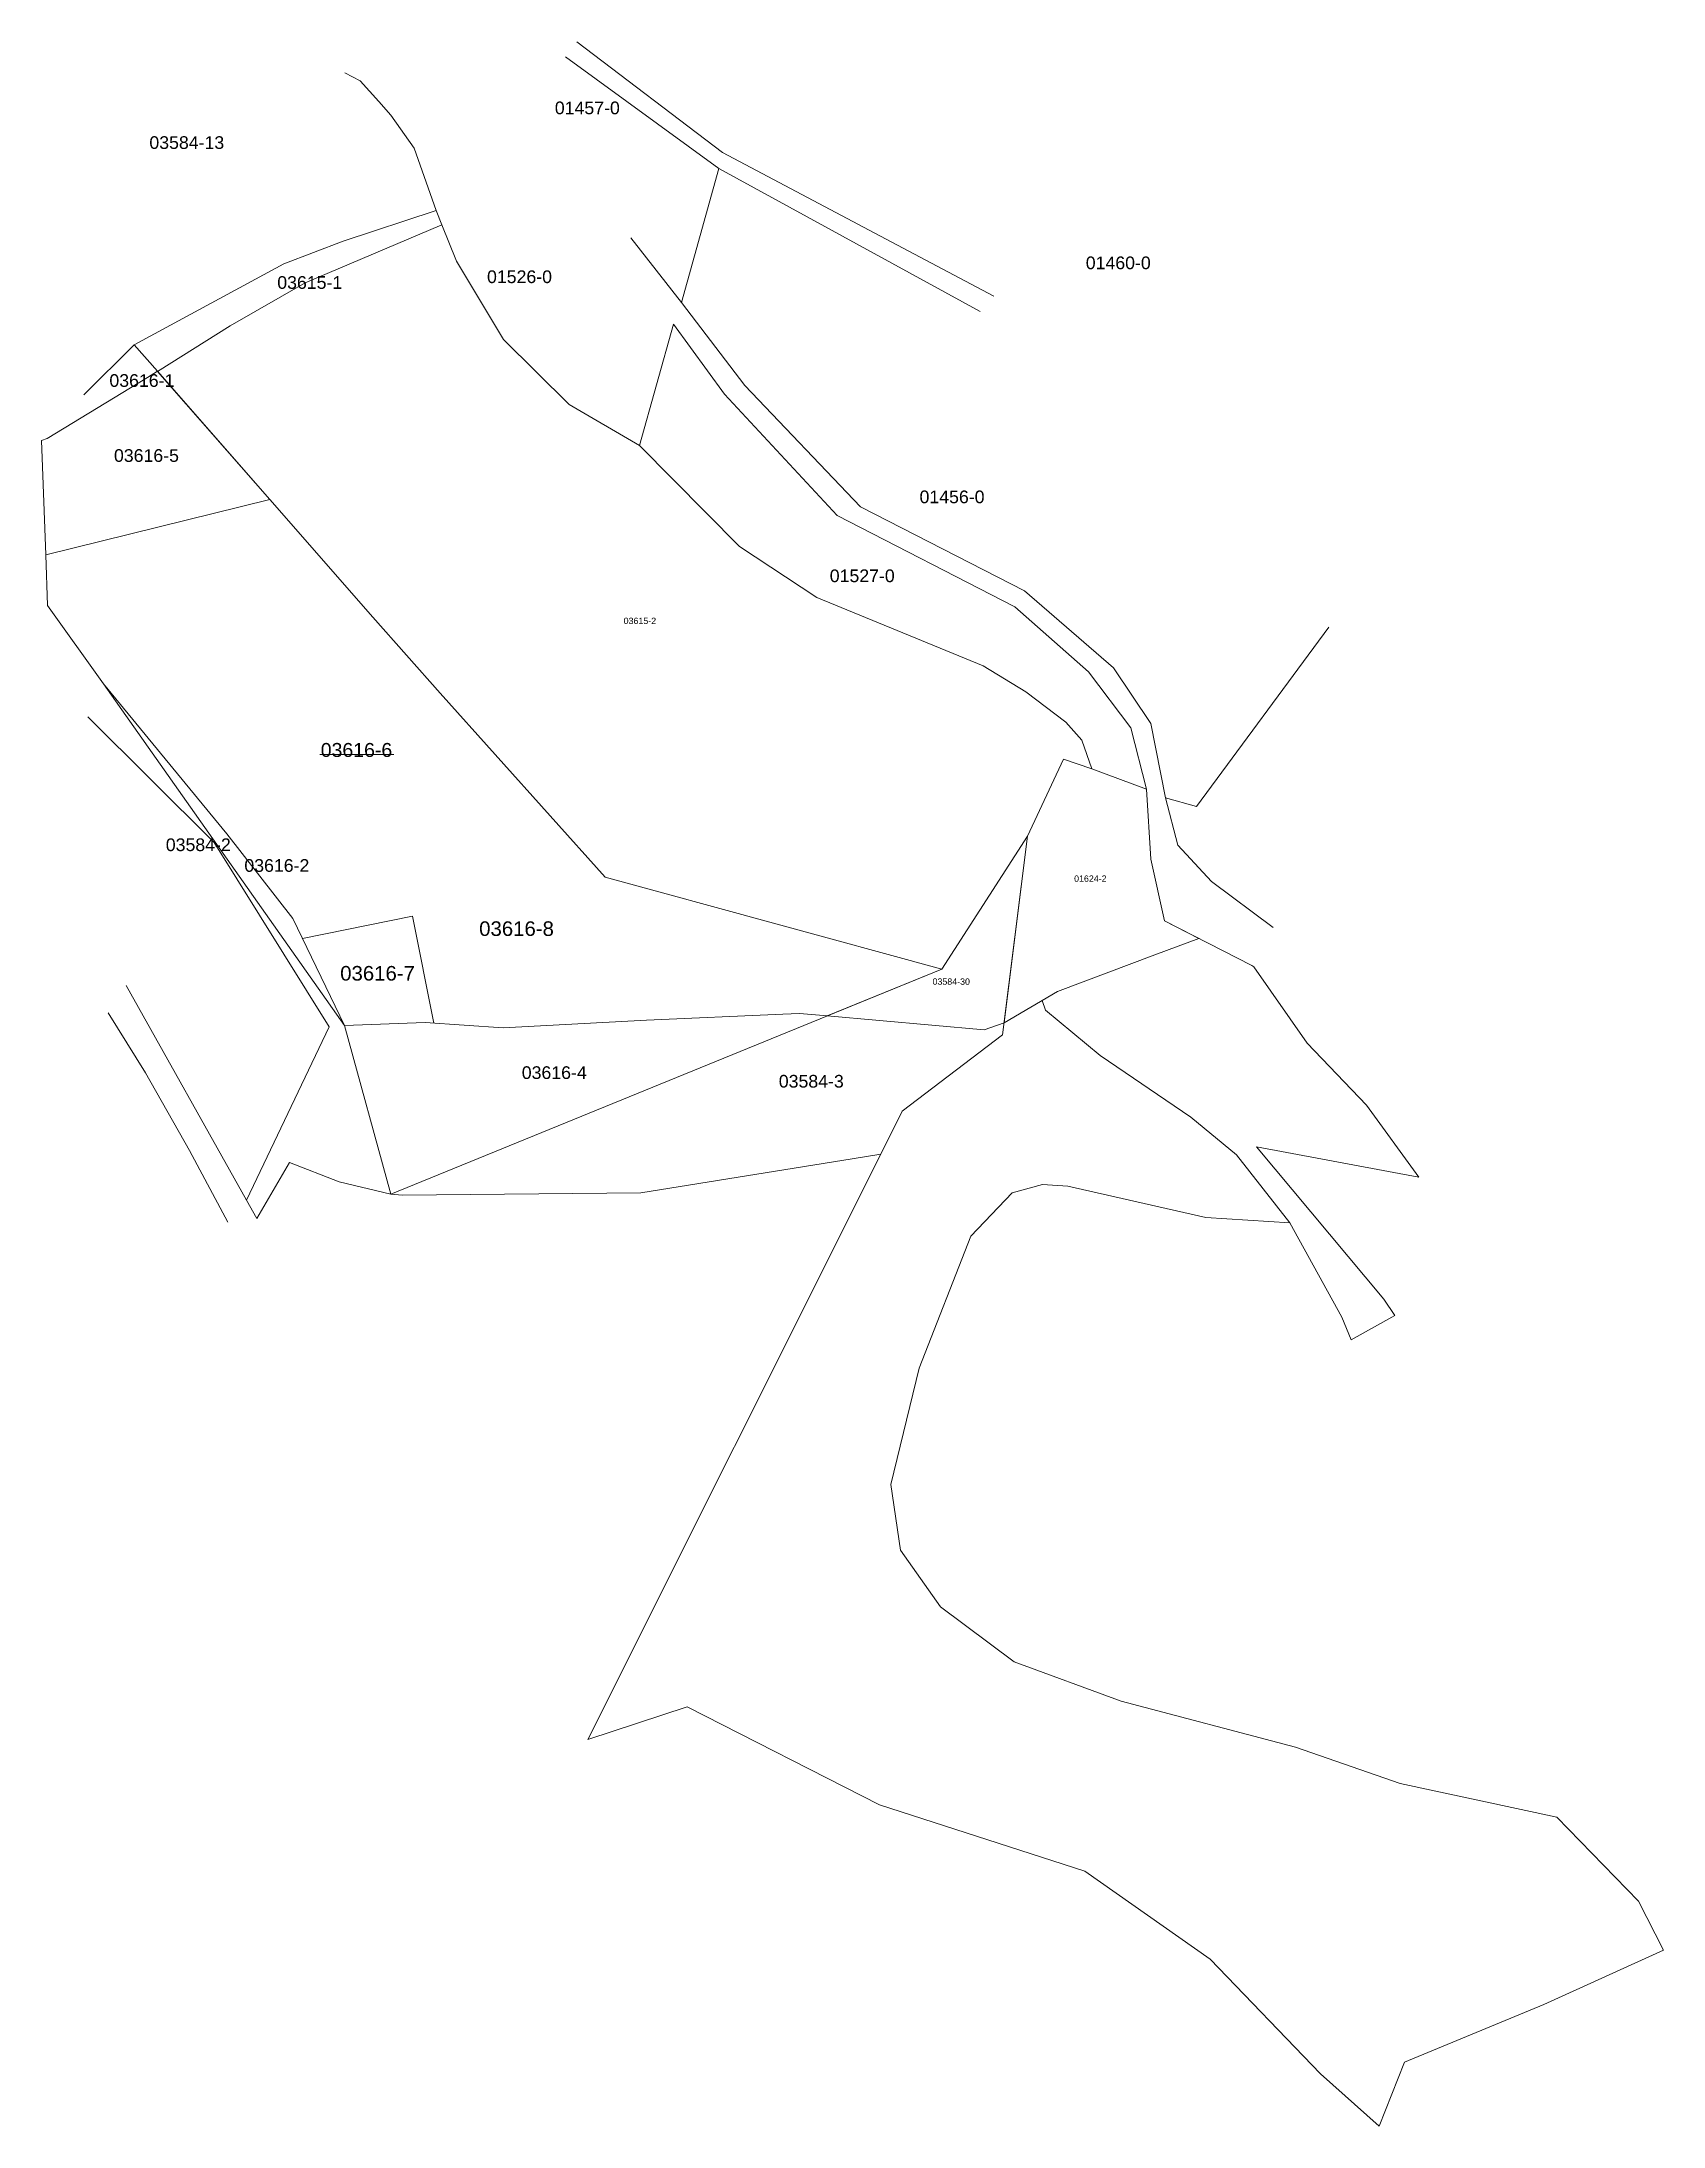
# Model space of a CAD drawing. Header units: metres. Extents: x 7500124 to 7500380, y 4691178 to 4691507.
import ezdxf

# ---------------------------------------------------------------- set-up
doc = ezdxf.new("R2010")
doc.units = ezdxf.units.M
for name, color, linetype, lineweight in [('Nr Parceles Baze', 7, 'Continuous', 0), ('Nr-Kojshi', 251, 'Continuous', 0), ('Nr-Ri', 1, 'Continuous', 0), ('Parc-Kojshi', 251, 'Continuous', 0), ('Parc-Re', 1, 'Continuous', 0), ('Parcela Baze', 7, 'Continuous', 0)]:
    doc.layers.add(name, color=color, linetype=linetype, lineweight=lineweight)
doc.styles.get("Standard").update_dxf_attribs({"font": 'arial.ttf'})

msp = doc.modelspace()

# ---------------------------------------------------------------- linework, layer by layer
at = {"layer": 'Parc-Kojshi'}
for points in [[(7500231.24, 4691486.51), (7500207.05, 4691504.14)], [(7500208.84, 4691506.53), (7500231.8, 4691489.07)], [(7500172.22, 4691501.6), (7500174.65, 4691500.37)], [(7500174.65, 4691500.37), (7500177.58, 4691497.09)], [(7500177.58, 4691497.09), (7500179.5, 4691494.94)], [(7500179.5, 4691494.94), (7500183.16, 4691489.74)], [(7500186.61, 4691479.9), (7500183.16, 4691489.74)], [(7500231.8, 4691489.07), (7500274.65, 4691466.38)], [(7500231.24, 4691486.51), (7500225.37, 4691465.39)], [(7500272.46, 4691463.98), (7500231.24, 4691486.51)], [(7500186.61, 4691479.9), (7500171.95, 4691475.05)], [(7500187.51, 4691477.66), (7500186.61, 4691479.9)], [(7500171.95, 4691475.05), (7500162.57, 4691471.52)], [(7500217.37, 4691475.59), (7500225.37, 4691465.39)], [(7500162.57, 4691471.52), (7500139, 4691458.7)], [(7500225.37, 4691465.39), (7500235.36, 4691452.33)], [(7500218.72, 4691442.85), (7500224.1, 4691461.96)], [(7500232.12, 4691450.95), (7500224.1, 4691461.96)], [(7500139, 4691458.7), (7500131.05, 4691450.83)], [(7500139, 4691458.7), (7500142.66, 4691454.54)], [(7500142.66, 4691454.54), (7500141.09, 4691453.56)], [(7500142.66, 4691454.54), (7500142.9, 4691454.68)], [(7500249.93, 4691431.81), (7500232.12, 4691450.95)], [(7500235.36, 4691452.33), (7500253.57, 4691433.19)], [(7500218.72, 4691442.85), (7500207.63, 4691449.3)], [(7500234.51, 4691426.93), (7500218.72, 4691442.85)], [(7500277.96, 4691417.41), (7500249.93, 4691431.81)], [(7500253.57, 4691433.19), (7500279.47, 4691419.9)], [(7500246.71, 4691418.87), (7500234.51, 4691426.93)], [(7500272.96, 4691408.08), (7500246.71, 4691418.87)], [(7500279.47, 4691419.9), (7500293.5, 4691407.76)], [(7500176.66, 4691415.76), (7500187.26, 4691403.79)], [(7500289.57, 4691407.12), (7500277.96, 4691417.41)], [(7500327.47, 4691414.19), (7500306.61, 4691385.93)], [(7500279.7, 4691403.97), (7500272.96, 4691408.08)], [(7500172.16, 4691351.34), (7500134.16, 4691405.26)], [(7500134.16, 4691405.26), (7500153.62, 4691381.6)], [(7500296.25, 4691398.29), (7500289.57, 4691407.12)], [(7500293.5, 4691407.76), (7500299.41, 4691398.99)], [(7500286.02, 4691399.21), (7500279.7, 4691403.97)], [(7500151.6, 4691380.24), (7500131.68, 4691400.03)], [(7500298.74, 4691388.62), (7500296.25, 4691398.29)], [(7500299.41, 4691398.99), (7500301.71, 4691387.29)], [(7500298.74, 4691388.62), (7500290.09, 4691391.83)], [(7500301.71, 4691387.29), (7500303.68, 4691379.79)], [(7500306.61, 4691385.93), (7500301.71, 4691387.29)], [(7500169.77, 4691351.14), (7500151.6, 4691380.24)], [(7500153.62, 4691381.6), (7500164.01, 4691368.24)], [(7500266.41, 4691360.27), (7500279.94, 4691381.22)], [(7500279.94, 4691381.22), (7500276.01, 4691349.87)], [(7500303.68, 4691379.79), (7500308.97, 4691374.08)], [(7500308.97, 4691374.08), (7500318.69, 4691366.83)], [(7500164.01, 4691368.24), (7500172.16, 4691351.34)], [(7500315.32, 4691360.82), (7500301.54, 4691367.85)], [(7500315.64, 4691360.63), (7500315.32, 4691360.82)], [(7500315.64, 4691360.63), (7500324.08, 4691348.58)], [(7500137.69, 4691357.65), (7500156.7, 4691323.79)], [(7500134.86, 4691353.34), (7500140.75, 4691343.9)], [(7500179.5, 4691324.75), (7500248.36, 4691352.89)], [(7500197.2, 4691350.98), (7500219.84, 4691352.2)], [(7500219.84, 4691352.2), (7500241.33, 4691353.16)], [(7500241.33, 4691353.16), (7500243.99, 4691353.27)], [(7500243.99, 4691353.27), (7500248.36, 4691352.89)], [(7500282.81, 4691353.79), (7500282.25, 4691355.31)], [(7500291.42, 4691346.63), (7500282.81, 4691353.79)], [(7500156.7, 4691323.79), (7500169.77, 4691351.14)], [(7500172.16, 4691351.34), (7500184.91, 4691351.84)], [(7500172.16, 4691351.34), (7500179.5, 4691324.75)], [(7500184.91, 4691351.84), (7500197.2, 4691350.98)], [(7500276.01, 4691349.87), (7500260.19, 4691337.83)], [(7500305.72, 4691336.91), (7500291.42, 4691346.63)], [(7500140.75, 4691343.9), (7500147.73, 4691331.67)], [(7500260.19, 4691337.83), (7500256.79, 4691331.05)], [(7500312.92, 4691330.98), (7500305.72, 4691336.91)], [(7500147.73, 4691331.67), (7500153.76, 4691320.32)], [(7500163.48, 4691329.76), (7500158.32, 4691320.92)], [(7500171.35, 4691326.69), (7500163.48, 4691329.76)], [(7500252.27, 4691330.32), (7500218.91, 4691324.97)], [(7500256.79, 4691331.05), (7500252.27, 4691330.32)], [(7500321.33, 4691320.24), (7500312.92, 4691330.98)], [(7500179.5, 4691324.75), (7500171.35, 4691326.69)], [(7500277.5, 4691324.97), (7500282.33, 4691326.26)], [(7500282.33, 4691326.26), (7500286.32, 4691326.01)], [(7500286.32, 4691326.01), (7500308.1, 4691321.08)], [(7500156.7, 4691323.79), (7500158.32, 4691320.92)], [(7500181.31, 4691324.61), (7500179.5, 4691324.75)], [(7500218.91, 4691324.97), (7500181.31, 4691324.61)], [(7500308.1, 4691321.08), (7500321.33, 4691320.24)]]:
    msp.add_lwpolyline(points, dxfattribs=at)
at = {"layer": 'Parc-Kojshi', "flags": 128}
msp.add_lwpolyline([(7500160.37, 4691434.34), (7500125.02, 4691425.62), (7500124.38, 4691443.61), (7500125.23, 4691443.92), (7500141.09, 4691453.56), (7500142.66, 4691454.54), (7500160.37, 4691434.34)], dxfattribs=at)
msp.add_lwpolyline([(7500324.08, 4691348.58), (7500315.64, 4691360.63), (7500315.32, 4691360.82), (7500301.54, 4691367.85), (7500299.41, 4691377.61), (7500298.74, 4691388.62), (7500290.09, 4691391.83), (7500285.63, 4691393.38), (7500279.94, 4691381.22), (7500276.01, 4691349.87), (7500260.19, 4691337.83), (7500256.79, 4691331.05), (7500210.55, 4691238.73), (7500226.23, 4691243.89), (7500256.59, 4691228.44), (7500289.01, 4691217.99), (7500308.76, 4691204.09), (7500326.16, 4691186.04), (7500335.44, 4691177.74), (7500339.41, 4691187.85), (7500361.42, 4691196.95), (7500380.28, 4691205.5), (7500376.34, 4691213.25), (7500363.48, 4691226.49), (7500338.77, 4691231.81), (7500322.26, 4691237.52), (7500294.74, 4691244.77), (7500277.82, 4691251), (7500266.23, 4691259.7), (7500259.92, 4691268.61), (7500258.37, 4691278.96), (7500262.86, 4691297.33), (7500270.98, 4691318.13), (7500277.5, 4691324.97), (7500282.33, 4691326.26), (7500286.32, 4691326.01), (7500308.1, 4691321.08), (7500321.33, 4691320.24), (7500329.57, 4691305.35), (7500331.04, 4691301.78), (7500337.92, 4691305.65), (7500336.16, 4691308.2), (7500316.09, 4691332.23), (7500341.71, 4691327.46), (7500333.43, 4691338.8)], close=True, dxfattribs=at)
at = {"layer": 'Parc-Re', "color": 0, "flags": 128}
msp.add_lwpolyline([(7500266.41, 4691360.27), (7500248.35, 4691352.89), (7500273.12, 4691350.68), (7500276.25, 4691351.79), (7500284.66, 4691356.73), (7500300.04, 4691362.51), (7500306.97, 4691365.07), (7500301.54, 4691367.85), (7500299.41, 4691377.61), (7500298.74, 4691388.62), (7500290.09, 4691391.83), (7500288.54, 4691396.38), (7500286.02, 4691399.21), (7500279.7, 4691403.97), (7500272.96, 4691408.08), (7500246.71, 4691418.87), (7500234.51, 4691426.93), (7500218.72, 4691442.85), (7500207.63, 4691449.3), (7500197.27, 4691459.54), (7500189.83, 4691471.9), (7500187.51, 4691477.66), (7500165.97, 4691468.5), (7500154.15, 4691461.73), (7500142.66, 4691454.53), (7500160.37, 4691434.34), (7500176.66, 4691415.76), (7500187.26, 4691403.79), (7500213.32, 4691374.75)], close=True, dxfattribs=at)
msp.add_lwpolyline([(7500125.02, 4691425.62), (7500160.37, 4691434.34), (7500176.66, 4691415.76), (7500187.26, 4691403.79), (7500213.32, 4691374.75), (7500266.41, 4691360.27), (7500248.36, 4691352.89), (7500243.99, 4691353.27), (7500241.33, 4691353.16), (7500219.84, 4691352.2), (7500197.2, 4691350.98), (7500184.91, 4691351.84), (7500172.16, 4691351.34), (7500164.01, 4691368.24), (7500153.62, 4691381.6), (7500134.16, 4691405.26), (7500125.3, 4691417.62), (7500125.02, 4691425.62)], dxfattribs=at)
at = {"layer": 'Parc-Re', "flags": 128}
for points in [[(7500168.27, 4691394.13), (7500179.96, 4691394.13)], [(7500186.29, 4691351.75), (7500182.89, 4691368.61), (7500165.52, 4691365.11)], [(7500276.25, 4691351.79), (7500284.66, 4691356.73), (7500300.04, 4691362.51), (7500306.97, 4691365.07)]]:
    msp.add_lwpolyline(points, dxfattribs=at)
at = {"layer": 'Parcela Baze', "flags": 128}
for points in [[(7500286.02, 4691399.21), (7500279.7, 4691403.97), (7500272.96, 4691408.08), (7500246.71, 4691418.87), (7500234.51, 4691426.93), (7500218.72, 4691442.85), (7500207.63, 4691449.3), (7500197.27, 4691459.54), (7500189.83, 4691471.9), (7500187.51, 4691477.66), (7500165.97, 4691468.5), (7500154.15, 4691461.73), (7500142.66, 4691454.53), (7500160.37, 4691434.34), (7500176.66, 4691415.76), (7500187.26, 4691403.79), (7500213.32, 4691374.75), (7500266.41, 4691360.27), (7500279.94, 4691381.22), (7500285.63, 4691393.38), (7500290.09, 4691391.83), (7500288.54, 4691396.38)], [(7500299.41, 4691377.61), (7500298.74, 4691388.62), (7500290.09, 4691391.83), (7500285.63, 4691393.38), (7500279.94, 4691381.22), (7500276.25, 4691351.79), (7500284.66, 4691356.73), (7500300.04, 4691362.51), (7500306.97, 4691365.07), (7500301.54, 4691367.85)], [(7500279.94, 4691381.22), (7500266.41, 4691360.27), (7500248.35, 4691352.89), (7500273.12, 4691350.68), (7500276.25, 4691351.79)]]:
    msp.add_lwpolyline(points, close=True, dxfattribs=at)

# ---------------------------------------------------------------- texts
at = {"layer": 'Nr Parceles Baze'}
for s, height, p in [('03615-2', 1, (7500216.22, 4691414.68)), ('03616-6', 2.2, (7500168.42, 4691393.72)), ('01624-2', 1, (7500287.3, 4691374.03)), ('03584-30', 1, (7500264.96, 4691357.79))]:
    msp.add_text(s, height=height, dxfattribs=at).set_placement(p)
at = {"layer": 'Nr-Kojshi'}
for s, p in [('01457-0', (7500205.36, 4691495.09)), ('03584-13', (7500141.38, 4691489.62)), ('01460-0', (7500289.14, 4691470.65)), ('03615-1', (7500161.56, 4691467.55)), ('01526-0', (7500194.66, 4691468.46)), ('03616-1', (7500135.07, 4691452.09)), ('03616-5', (7500135.79, 4691440.26)), ('01456-0', (7500262.91, 4691433.74)), ('01527-0', (7500248.74, 4691421.29)), ('03584-2', (7500143.97, 4691378.87)), ('03616-2', (7500156.37, 4691375.6)), ('03616-4', (7500200.14, 4691342.93)), ('03584-3', (7500240.7, 4691341.57))]:
    msp.add_text(s, height=2, dxfattribs=at).set_placement(p)
at = {"layer": 'Nr-Ri'}
for s, p in [('03616-8', (7500193.42, 4691365.49)), ('03616-7', (7500171.49, 4691358.45))]:
    msp.add_text(s, height=2.3, dxfattribs=at).set_placement(p)

doc.saveas('drawing.dxf')
